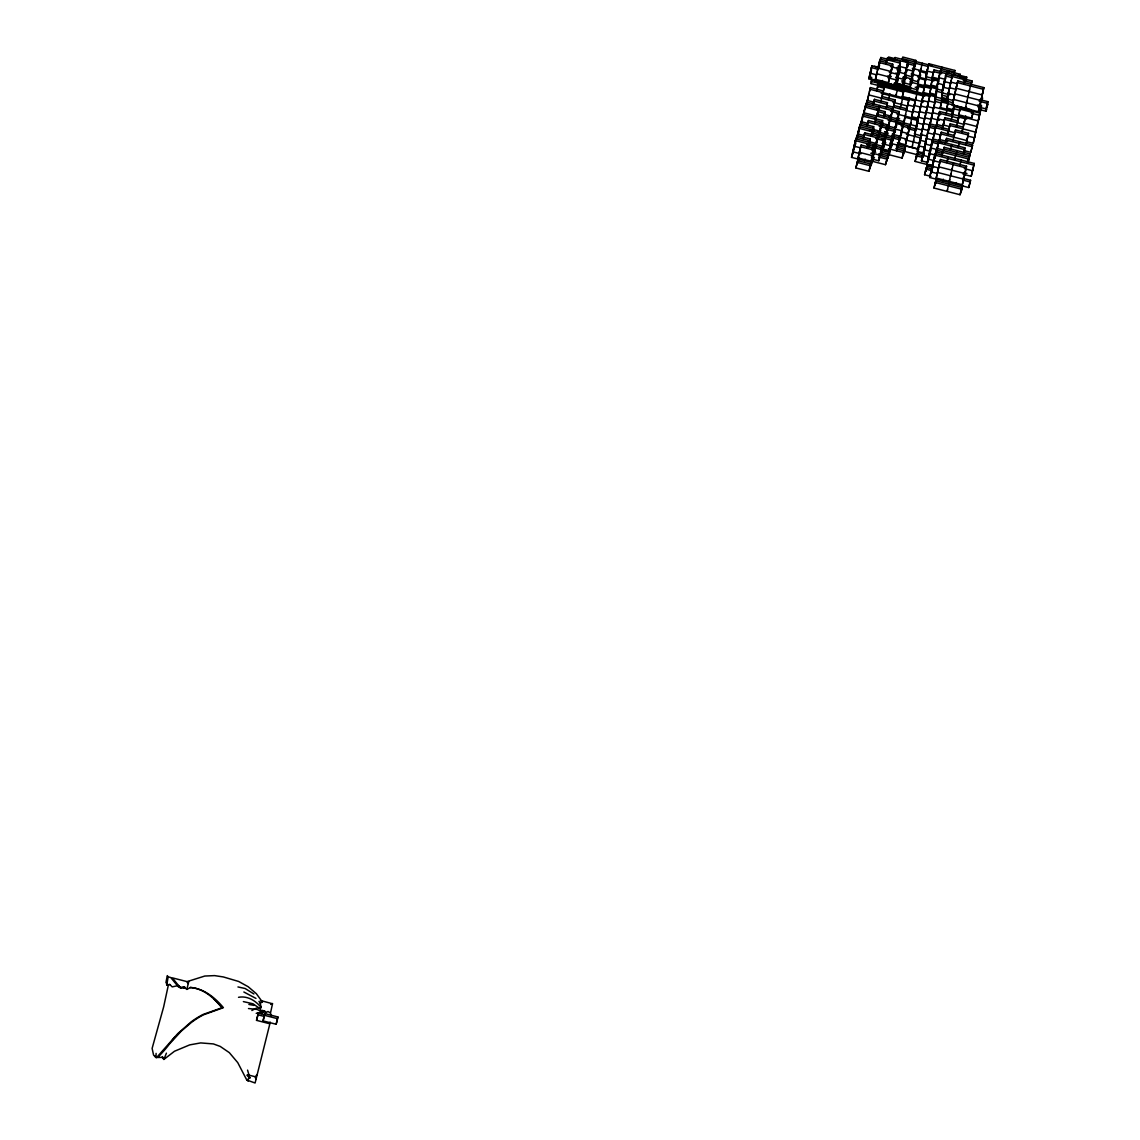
<?xml version="1.0" encoding="UTF-8"?>
<svg xmlns="http://www.w3.org/2000/svg" width="1140" height="1140" viewBox="0 0 1140 1140"><rect width="100%" height="100%" fill="white"/><g stroke="black" fill="none" stroke-linecap="round" stroke-linejoin="round"><path stroke-width="1.5" d="M156.095 1053.389L156.023 1057.493L162.236 1057.407L163.918 1059.416L174.491 1051.251L189.724 1044.881L200.683 1042.915L213.408 1043.927L220.219 1046.42L229.325 1052.648L237.747 1062.623L246.782 1080.022L255.089 1083L270.052 1023.022M271.12 1015.897L270.508 1012.961L272.574 1003.542L270.679 1004.44M166.782 984.96L166.112 981.64L167.295 975.626L168.15 976.866L166.782 984.96L169.775 984.447L172.197 986.884L177.569 985.701L179.949 987.553L185.022 987.411M168.264 985.487L163.647 1006.919L152.119 1048.401L153.572 1055.07L156.023 1057.493M188.812 981.497L186.817 989.406L184.181 987.155L180.376 987.753L172.268 977.835L187.06 981.626L204.801 976.04L214.605 975.612L223.369 976.952L238.673 981.469L248.149 986.713L256.343 993.681L262.442 1002.031L260.205 1003.157L261.217 1007.56L259.635 1008.359L252.952 1003.77L243.376 1001.604M270.151 1022.053L269.553 1023.706L256.529 1020.357L258.367 1013.09L264.865 1014.757M258.367 1013.09L256.529 1020.357M263.055 1020.884L264.893 1013.617L277.918 1016.966L276.678 1022.58L276.079 1024.233L263.055 1020.884L264.893 1013.617M272.275 1003.685L262.271 1000.977M276.079 1024.233L277.918 1016.966M871.316 162.364L870.077 167.979L871.915 160.697L871.316 162.364L851.537 157.391L855.841 138.895L868.865 142.243L867.626 147.858M895.484 83.833L894.886 85.5L868.837 78.788L871.915 65.906L878.427 67.574M855.841 138.895L851.537 157.391M871.915 65.906L868.837 78.788M870.062 138.923L868.224 146.191L870.062 138.923L857.038 135.575L852.734 154.071L853.333 152.418M871.274 69.854L870.034 75.468L870.632 73.815M853.946 149.611L854.573 146.803L853.974 148.457M854.872 145.393L855.499 142.585M857.038 135.575L855.2 142.842M870.946 72.404L871.558 69.597M859.475 126.64L856.397 139.522L859.475 126.64L872.499 129.989L871.259 135.603M857.594 136.202L860.672 123.32L873.682 126.668L871.829 135.09M858.192 134.549L859.118 130.331M859.432 128.934L860.672 123.32M860.643 124.46L863.094 114.385L876.119 117.734L874.594 123.605M860.928 124.203L863.094 114.385M861.527 122.55L862.453 118.332M862.766 116.936L865.531 105.45L878.555 108.799L876.717 116.066M861.826 122.293L862.439 119.486M863.051 116.679L865.531 105.45M863.963 113.615L864.576 110.808M866.728 102.13L864.89 109.397L866.728 102.13L892.763 108.827L889.699 121.724L892.763 108.827M882.816 92.582L883.415 90.929L870.39 87.581L866.087 106.077L869.15 93.195L868.552 94.848L894.601 101.56L895.199 99.892L882.175 96.544L881.576 98.197M923.528 101.916L902.367 96.473L903.578 91.998L871.031 83.619L871.644 80.812M869.464 91.784L870.39 87.581M855.869 167.936L857.693 160.669L870.718 164.017L869.478 169.632L868.894 171.299L855.869 167.936L857.693 160.669M858.064 157.918L861.142 145.037L874.166 148.385L871.687 159.614L871.088 161.267L858.064 157.918L861.142 145.037M875.377 79.316L879.681 60.819L892.706 64.168L888.402 82.664L875.377 79.316L875.976 77.663M876.275 76.252L877.202 72.048L876.603 73.701L889.627 77.064L890.226 75.397M877.515 70.637L879.681 60.819M888.958 83.306L888.359 84.973L875.335 81.61L875.948 78.802M878.114 68.984L880.878 57.499L890.639 60.007M878.712 67.317L879.638 63.113L879.04 64.766M879.952 61.703L880.878 57.499M858.876 158.489L858.249 161.296L858.848 159.643M863.236 138.653L864.761 132.782L877.786 136.13L875.321 147.359M866.87 126.398L868.395 120.526L881.419 123.875L878.014 139.308M867.155 126.141L868.395 120.526M872.927 105.208L874.451 99.337L887.476 102.686L886.236 108.3M873.212 104.951L874.451 99.337M876.589 90.659L878.114 84.788L877.187 88.991M867.341 148.114L868.865 142.243M885.88 63.897L887.404 58.026L900.429 61.375L894.886 85.5M886.165 63.64L887.404 58.026M868.495 147.089L869.122 144.281M870.974 135.859L872.499 129.989M868.78 146.832L870.019 141.218L869.421 142.871M869.692 143.768L870.305 140.961M873.682 126.668L871.858 133.936L872.456 132.283M872.129 134.834L873.653 128.963M872.414 134.577L873.938 128.706M875.192 121.937L878.555 108.799M877.301 115.553L877.914 112.746M878.227 111.35L879.752 105.478L878.826 109.682M880.65 102.415L884.654 85.315M882.175 96.544L884.027 88.122L877.515 86.441M868.894 171.299L870.718 164.017M871.088 161.267L874.166 148.385M888.402 82.664L892.706 64.168M875.363 145.065L872.285 157.947L875.363 145.065L868.851 143.383M889.898 77.948L890.511 75.14M891.138 72.333L891.751 69.526M892.677 65.322L892.064 68.129L892.663 66.462M872.513 159.044L871.274 164.659L872.798 158.788M874.722 149.012L873.482 154.627L874.081 152.974M875.035 147.616L877.786 136.13M874.394 151.563L875.007 148.756M894.473 60.335L895.085 57.527L908.11 60.876L902.567 85.001L894.43 82.907M880.379 151.99L888.53 154.085L885.495 164.687L872.471 161.339L873.71 155.724M876.218 144.296L876.845 141.488M869.222 130.302L878.983 132.81L877.144 140.077L877.743 138.424M875.591 148.243L876.204 145.436M876.518 144.039L878.983 132.81M877.729 139.565L881.419 123.875M878.926 136.244L880.165 130.63M882.616 120.555L880.778 127.823L882.616 120.555L874.466 118.46M879.211 135.988L880.137 131.784L879.539 133.437M880.123 132.924L880.736 130.131M881.049 128.72L881.662 125.913M883.514 117.491L885.039 111.62L876.902 109.526M883.799 117.235L885.039 111.62M882.246 125.4L882.859 122.593M885.951 108.557L887.476 102.686M884.384 116.722L884.996 113.915L884.398 115.582M888.373 99.622L889.898 93.751M872.271 159.101L878.783 160.768L881.847 147.887L873.71 145.792M881.847 147.887L878.783 160.768M884.284 138.952L879.98 157.448L884.284 138.952L877.772 137.27M899.745 67.63L896.04 84.474L896.639 82.807M896.952 81.41L897.878 77.192L897.28 78.86M898.178 75.796L898.805 72.989M900.044 67.374L898.519 73.245M885.481 135.632L881.163 154.142L885.481 135.632L878.969 133.95M897.85 78.346L897.237 81.154L897.835 79.487M881.391 125.029L887.903 126.697L882.36 150.822L882.959 149.155M897.807 80.641L897.194 83.448L910.219 86.797L912.057 79.515L911.459 81.182M883.272 147.758L885.125 139.337M887.903 126.697L884.84 139.593M887.576 129.248L890.34 117.762L877.315 114.413M886.635 134.606L887.248 131.798M887.861 128.991L890.34 117.762M888.773 125.927L889.385 123.12M888.131 129.889L888.758 127.082M891.509 115.596L890.568 120.954M894.601 101.56L892.135 112.789L892.734 111.122M893.361 107.174L895.199 99.892M902.567 85.001L908.11 60.876M885.495 164.687L887.333 157.405L879.197 155.311M880.764 149.255L888.901 151.349L891.965 138.453L882.203 135.945M905.915 73.003L906.813 69.939M907.141 67.388L908.053 64.325M888.53 154.085L886.692 161.367M891.965 138.453L888.901 151.349M889.713 150.765L887.889 158.047L889.713 150.765L881.576 148.67M894.401 129.518L890.098 148.029L894.401 129.518L886.265 127.424M905.231 79.244L905.844 76.437M895.798 148.699L903.935 150.793L902.111 158.075L889.086 154.727L890.91 147.445M892.52 139.094L891.281 144.709L892.805 138.838M892.834 137.684L896.824 120.584L890.312 118.916M893.119 137.427L896.824 120.584M894.957 130.16L892.477 141.388L893.076 139.721M895.57 127.352L896.197 124.545M896.496 123.134L899.26 111.649L892.748 109.982M902.367 96.473L904.205 89.191M891.494 146.932L892.107 144.125L891.509 145.792M893.703 136.914L894.316 134.107L893.717 135.774M894.629 132.71L895.242 129.903M895.855 127.096L896.482 124.288M896.781 122.878L899.26 111.649M894.302 135.261L893.674 138.068L894.273 136.401M898.306 117.007L897.38 121.225L898.605 116.75M900.173 108.585L902.923 97.1M905.018 74.912L911.53 76.594L914.608 63.698L903.208 60.776M914.608 63.698L911.53 76.594M902.125 82.408L910.261 84.502L915.805 60.377L902.78 57.029L902.182 58.696L915.206 62.044M915.805 60.377L910.261 84.502M910.219 86.797L912.071 78.375M913.61 71.35L912.684 75.568L913.283 73.901M915.135 65.479L915.762 62.671L913.924 69.953L914.522 68.286M899.645 137.954L896.582 150.851L899.645 137.954L891.509 135.859M911.729 82.066L912.656 77.862M912.955 76.451L913.582 73.644M912.627 79.002L911.416 83.477M895.185 121.31L903.322 123.405L897.779 147.53L909.464 97.627M911.986 82.963L912.613 80.156M901.427 134.121L902.039 131.314L901.441 132.981M902.666 128.507L903.279 125.699L902.681 127.367M903.593 124.303L905.445 115.881M906.385 110.523L907.91 104.652M909.15 99.038L907.625 104.909L914.138 106.576M909.848 79.615L917.985 81.71L922.289 63.199M920.75 70.224L917.985 81.71M893.917 83.747L916.702 89.618L920.108 74.171M918.227 83.747L916.702 89.618M902.111 158.075L903.935 150.793M918.498 84.631L916.674 91.913L917.273 90.245M920.051 77.62L920.664 74.812M905.131 147.473L903.293 154.755L905.131 147.473L896.995 145.379M897.365 142.642L905.502 144.737L909.806 126.227L898.42 123.305M918.199 118.332L911.687 116.665L918.455 86.925M909.806 126.227L905.502 144.737M918.113 153.13L917.515 154.784L904.49 151.435L905.73 145.82L918.755 149.169M909.478 128.777L912.256 116.152M937.85 84.175L938.776 79.971L925.751 76.622L928.815 63.726L954.864 70.438L954.251 73.245M928.815 63.726L925.751 76.622M953.325 109.754L946.813 108.072L948.053 102.458L935.028 99.109L937.493 87.88L924.483 84.531L927.547 71.635M925.994 78.66L924.483 84.531M939.417 120.341L931.28 118.247L931.879 116.579L928.801 129.476L936.225 95.788L923.201 92.44L925.039 85.158M924.725 86.569L923.201 92.44M921.02 135.703L914.508 134.036L923.756 93.067M923.443 94.477L914.508 134.036M916.603 127.651L917.23 124.844M938.79 78.817L932.278 77.15L933.518 71.535L934.116 69.868L940.628 71.549M934.116 69.868L932.278 77.15M931.01 85.058L932.848 77.776L931.01 85.058L937.522 86.725L935.071 96.814L948.095 100.163M936.239 94.634L929.727 92.967L931.565 85.685M928.145 164.773L915.121 161.424L916.959 154.157L923.471 155.824M923.229 155.881L923.842 153.073L917.33 151.406L930.283 93.594M916.959 154.157L915.121 161.424M920.707 137.114L921.633 132.895L921.035 134.563L927.547 136.23M921.947 131.499L929.67 96.401L871.074 81.325L871.673 79.672M917.558 152.489L916.318 158.104L918.156 150.836L917.558 152.489L924.07 154.171M919.453 143.868L918.527 148.086L921.59 135.19L920.992 136.857M920.693 138.254L919.766 142.472L920.365 140.804M917.515 154.784L918.127 151.976M942.88 89.433L943.478 87.766L942.851 90.573L936.339 88.906L940.058 72.062L940.643 70.395L948.794 72.49M940.643 70.395L936.339 88.906M935.071 96.814L937.536 85.586M940.315 72.946L941.84 67.075M938.135 83.918L938.761 81.111L932.249 79.444M927.946 162.536L921.433 160.868L928.844 127.181L929.442 125.514L935.954 127.196M929.442 125.514L921.433 160.868M936.553 93.238L935.028 99.109M922.631 157.548L923.856 151.934M924.169 150.523L925.096 146.319M925.723 143.512L926.335 140.704M926.649 139.294L927.262 136.487M927.875 133.679L928.502 130.872M924.455 150.266L925.082 147.459L918.569 145.792L919.168 144.125M925.694 144.652L926.321 141.845L919.809 140.177L920.408 138.51L917.33 151.406M932.178 115.183L935.27 101.147M949.819 94.848L941.683 92.753L945.986 74.243L952.498 75.924M948.152 96.729L941.64 95.048L947.183 70.937L960.208 74.285L959.581 77.093M943.777 86.369L944.405 83.562M945.017 80.755L945.63 77.948M946.257 75.14L947.183 70.937M931.067 176.415L924.569 174.734L926.393 167.466L931.28 168.72M933.275 166.383L926.763 164.716L932.306 140.59L942.082 143.113M948.11 99.023L941.597 97.342L942.21 94.535M926.393 167.466L924.569 174.734M929.527 153.23L926.763 164.716M930.767 147.616L929.243 153.487L935.755 155.154M932.306 140.59L930.482 147.872L936.98 149.54M926.663 168.35L927.59 164.146L925.751 171.413L926.35 169.76M931.665 144.552L935.983 126.041L948.993 129.404L948.067 133.608M948.067 101.317L941.555 99.636L942.181 96.829M930.112 152.717L930.725 149.91M931.337 147.103L931.964 144.296M932.577 141.488L935.983 126.041M935.641 128.592L939.645 111.492L952.669 114.855L953.596 110.637M953.895 109.24L953.297 110.893L940.286 107.545L942.139 99.123M936.239 126.939L939.645 111.492M962.431 178.182L970.568 180.277L968.744 187.544L929.67 177.498L935.213 153.373L974.287 163.433L971.209 176.315L963.072 174.221M953.482 100.576L946.969 98.895L952.513 74.784L965.537 78.133L964.298 83.747M935.213 153.373L929.67 177.498M950.347 84.602L951.287 80.398L950.689 82.052L957.201 83.733M951.587 78.988L952.513 74.784M931.181 172.767L933.033 164.345M934.273 158.731L933.347 162.949L936.41 150.053L942.923 151.734M936.41 150.053L934.572 157.334L935.171 155.667M953.439 102.871L946.941 101.189L947.867 96.986M931.466 172.511L932.705 166.896L932.107 168.563M934.843 158.218L935.456 155.411M963.642 153.444L964.882 147.829L938.847 141.118L935.128 157.961M947.825 99.28L946.898 103.484L947.497 101.831M936.681 150.95L938.847 141.118M938.505 143.668L941.269 132.197L954.294 135.546L955.534 129.931L968.558 133.28L966.079 144.509M939.104 142.016L941.269 132.197M942.181 129.133L944.932 117.648L957.956 120.997L959.196 115.382L956.431 126.868M942.466 128.877L944.932 117.648M948.024 103.612L946.813 108.072M945.844 114.584L947.369 108.713M934.002 188.043L935.826 180.775L961.875 187.473L960.635 193.088L960.037 194.74L934.002 188.043L935.826 180.775M936.211 178.025L940.514 159.529L966.549 166.226L962.844 183.07L962.245 184.723L936.211 178.025L940.514 159.529M952.27 105.037L957.814 80.926L983.863 87.623L978.918 110.081L978.319 111.734L952.27 105.037L957.814 80.926M935.199 184.723L936.424 179.108M941.412 156.465L942.937 150.594L968.986 157.291L967.746 162.906M935.798 183.07L936.41 180.263M941.711 156.209L942.937 150.594M942.609 153.145L944.134 147.274L970.183 153.971L968.344 161.239L970.183 153.971M942.894 152.888L944.134 147.274M945.046 144.21L946.571 138.339L972.605 145.037L970.781 152.304L964.269 150.637M945.644 142.543L946.571 138.339M947.468 135.275L950.233 123.79L963.257 127.139L962.659 128.791M978.747 119.258L978.149 120.911L952.114 114.214L953.966 105.792M949.306 127.993L950.233 123.79M951.145 120.726L953.297 110.893M946.713 162.607L948.238 156.736L947.312 160.94M964.013 84.004L965.537 78.133M950.332 150.352L951.857 144.481M965.48 81.567L966.692 77.107L958.555 75.012M965.765 81.311L966.692 77.107M952.769 141.417L955.534 129.931M971.665 118.09L973.489 110.822L971.665 118.09L958.64 114.741L960.479 107.474L959.552 111.677M948.836 185.264L949.449 182.457M954.437 159.814L955.961 153.943M970.81 85.415L972.035 80.954L965.523 79.273M971.109 85.158L972.035 80.954M955.947 155.083L957.158 150.623M958.07 147.559L959.595 141.688M961.732 133.01L965.723 115.91M962.331 131.342L965.423 117.306M959.738 165.956L961.262 160.085M963.357 153.701L964.882 147.829M965.794 144.766L968.558 133.28M973.161 113.373L973.788 110.566M960.037 194.74L961.875 187.473M962.245 184.723L966.549 166.226M978.319 111.734L983.863 87.623M962.473 185.806L961.234 191.42L962.759 185.549M967.461 163.162L968.986 157.291M980.443 104.21L979.517 108.414L980.728 103.954M981.925 100.634L982.538 97.826L981.939 99.479M970.781 152.304L972.605 145.037M953.981 104.652L953.382 106.305L979.431 113.002L980.357 108.799M980.642 108.542L979.431 113.002M966.692 141.702L973.204 143.369L980.628 109.682M980.913 109.426L973.204 143.369M968.744 187.544L970.568 180.277M971.209 176.315L974.287 163.433M977.906 106.847L986.043 108.941L987.881 101.674L979.73 99.579M987.881 101.674L986.043 108.941M979.488 109.568L986 111.236L987.839 103.968L987.24 105.621M162.236 1057.407L162.422 1056.638L163.875 1059.373M870.675 71.521L870.077 73.174L876.589 74.855M869.991 77.762L870.59 76.109M871.715 77.377L871.117 79.031L875.99 80.299M871.031 83.619L871.63 81.966M878.441 66.433L877.843 68.087L890.867 71.45L891.466 69.782M878.997 67.061L879.596 65.407M867.925 98.81L867.326 100.463L873.839 102.144M864.291 111.064L863.693 112.718L889.741 119.429M875.335 81.61L875.933 79.957M861.869 119.999L861.27 121.652L867.782 123.334M858.235 132.254L857.636 133.907L864.149 135.589M854.615 144.509L854.017 146.162L860.529 147.844M853.376 150.124L852.777 151.777L860.914 153.871M855.171 145.136L855.769 143.483M878.156 82.493L877.558 84.146L924.768 96.302M887.96 58.653L888.559 57L895.071 58.681M881.861 82.137L882.46 80.484M864.761 132.782L864.163 134.435L877.187 137.783M859.902 150.651L859.303 152.304L872.328 155.653L872.927 154M884.098 84.674L884.697 83.02M895.085 57.527L894.487 59.194L907.511 62.543M877.871 115.04L878.47 113.387M890.625 85.215L891.223 83.548M890.582 87.509L891.181 85.842M864.562 160.74L865.16 159.087M900.429 61.375L899.831 63.042L886.806 59.679M899.189 66.989L898.591 68.657L890.454 66.562M897.95 72.604L897.351 74.271L889.214 72.176M898.548 70.951L899.147 69.284M896.724 78.218L896.126 79.886L887.989 77.791M897.323 76.565L897.921 74.898M899.702 69.925L900.301 68.257L897.052 67.417M898.477 75.539L899.075 73.872L895.812 73.031M880.18 129.49L879.581 131.143L873.069 129.476M881.975 124.516L882.574 122.849M876.546 141.745L875.962 143.398L867.811 141.317M878.341 136.757L878.94 135.104M897.152 85.742L897.75 84.075M873.525 152.333L874.123 150.679M897.109 88.037L897.707 86.369M897.665 88.663L895.841 95.945L896.439 94.278M872.471 161.339L873.069 159.671M906.884 66.49L906.286 68.158L898.135 66.063M905.644 72.105L905.046 73.772L898.534 72.091M907.44 67.132L908.039 65.465M904.405 77.719L903.806 79.387L895.669 77.292M906.2 72.746L906.799 71.079M891.537 114.442L890.939 116.109L884.426 114.427M904.362 80.014L903.764 81.681L905.602 74.399L903.721 83.975L905.559 76.694L904.96 78.361M889.1 123.377L888.502 125.044L880.365 122.949M886.664 132.311L886.079 133.978L877.928 131.884M903.692 86.27L904.291 84.602M883.044 144.566L882.446 146.234L874.309 144.139M883.643 142.913L884.241 141.246M903.649 88.564L904.248 86.897M880.607 153.501L880.009 155.154L871.872 153.073M881.206 151.848L881.804 150.181M882.403 148.528L883.001 146.861M883.6 145.208L884.198 143.54M884.156 145.835L883.557 147.502L885.395 140.22L882.132 139.379M913.368 69.312L912.769 70.979L906.257 69.298M913.966 67.659L914.565 65.992M901.099 104.381L901.697 102.714M912.727 73.273L913.325 71.606M912.085 77.221L911.501 78.888L903.35 76.793M898.021 117.263L897.422 118.93L889.285 116.836M895.598 126.198L895 127.865L886.849 125.771M893.161 135.133L892.563 136.8L884.426 134.705M893.76 133.48L894.359 131.812M896.154 126.839L896.752 125.172M910.774 87.424L910.176 89.091L889.015 83.648M890.725 144.067L890.126 145.735L881.99 143.64M891.323 142.415L891.922 140.747M894.914 132.454L895.513 130.787M910.133 91.385L910.732 89.718M889.086 154.727L889.685 153.059M920.45 70.481L921.049 68.813M919.823 74.428L919.225 76.095L911.088 74M905.146 116.138L905.744 114.47M919.781 76.722L919.182 78.389L925.694 80.056M904.519 120.085L903.92 121.752L897.408 120.071M917.942 84.004L918.541 82.337M902.082 129.02L901.484 130.687L894.971 129.005M900.842 134.634L900.244 136.301L892.107 134.207M898.42 143.569L897.821 145.236L889.685 143.141M899.018 141.916L899.617 140.249M900.215 138.596L900.799 136.928M916.631 94.207L917.23 92.54M899.574 142.543L898.976 144.21L918.512 149.226M915.392 99.821L915.99 98.154L911.687 116.665M914.75 103.768L914.152 105.436L920.664 107.103M927.59 69.34L926.991 71.008L933.503 72.675M913.51 109.383L912.926 111.05L919.424 112.718M925.709 78.916L926.307 77.249M911.644 118.959L912.242 117.292M910.404 124.574L911.002 122.906M908.58 131.841L907.981 133.508L901.469 131.827M909.178 130.188L909.763 128.521M907.34 137.456L906.742 139.123L898.605 137.028M907.939 135.803L908.537 134.135M922.517 98.681L921.918 100.349L928.43 102.016M904.49 151.435L905.089 149.767M921.291 104.296L920.693 105.963L927.205 107.63M920.051 109.91L919.453 111.578L925.965 113.245M918.812 115.525L918.213 117.192L924.725 118.859M917.572 121.139L916.973 122.807L923.486 124.474M916.346 126.754L915.748 128.421L922.26 130.088M929.727 92.967L930.952 88.493L917.928 85.144M914.465 136.33L915.064 134.662M913.226 141.944L913.824 140.277M929.057 99.209L928.459 100.876L934.971 102.543M912.598 145.892L912 147.559L918.17 119.486L897.009 114.043M927.818 104.823L927.219 106.49L933.731 108.158M926.578 110.438L925.979 112.105L932.491 113.772M939.417 76.01L938.819 77.677L945.331 79.344M925.338 116.052L924.754 117.719L931.252 119.387M938.177 81.624L937.579 83.291L944.091 84.959M924.113 121.666L923.514 123.334L930.026 125.001M922.873 127.281L922.274 128.948L928.787 130.615M936.895 89.533L936.296 91.2L942.808 92.867M935.584 99.736L934.985 101.403L941.498 103.07M934.344 105.35L933.745 107.017L953.282 112.048M945.986 74.243L945.388 75.91L951.9 77.591M933.119 110.965L932.52 112.632L940.657 114.727M944.747 79.857L944.148 81.524L950.66 83.206M943.507 85.471L942.923 87.139L949.421 88.82M944.105 83.819L944.704 82.151M930.639 122.194L930.04 123.861L936.553 125.528M941.683 92.753L942.281 91.086M928.202 131.129L927.618 132.796L934.116 134.463M941.64 95.048L942.239 93.38M926.977 136.743L926.378 138.41L932.89 140.077M941.597 97.342L942.196 95.675M925.737 142.358L925.139 144.025L931.651 145.692M941.555 99.636L942.153 97.969M924.497 147.972L923.899 149.639L930.411 151.307M923.272 153.587L922.673 155.254L929.185 156.921L929.798 154.114L929.2 155.781M940.286 107.545L942.11 100.277L941.512 101.93L971.308 109.768M954.864 70.438L954.265 72.091L928.231 65.393M938.405 117.107L937.807 118.774L944.319 120.455M937.165 122.721L936.567 124.388L943.079 126.07M948.808 91.627L948.209 93.28L954.722 94.962M934.743 131.656L934.144 133.323L940.657 135.005M946.969 98.895L950.048 86.013L949.449 87.666L955.961 89.348M933.503 137.27L932.905 138.938L939.417 140.619M946.941 101.189L947.525 99.536M931.038 148.499L927.96 161.395L928.558 159.728M928.601 157.434L928.003 159.101L934.515 160.768M960.208 74.285L959.609 75.938L946.585 72.59M926.948 168.093L927.547 166.44M956.574 86.54L955.976 88.193L982.024 94.891L982.623 93.238M943.706 123.263L943.108 124.915L949.62 126.597M955.334 92.155L954.736 93.808L980.785 100.505L981.383 98.852M954.109 97.769L953.51 99.422L979.545 106.12L980.144 104.467M940.03 137.812L939.431 139.465L947.582 141.56M937.607 146.732L937.009 148.4L943.521 150.081M933.973 158.987L933.375 160.654L939.887 162.322M932.748 164.602L932.149 166.269L938.662 167.936M931.508 170.216L930.91 171.883L937.422 173.551M952.114 114.214L953.938 106.946L953.339 108.599L959.852 110.281M952.071 116.508L952.669 114.855M964.896 82.08L965.495 80.427M948.394 131.057L948.993 129.404M939.274 165.129L938.676 166.796L964.725 173.494L965.323 171.841M938.035 170.743L937.436 172.411L963.485 179.108L964.084 177.455M958.64 114.741L959.239 113.088M970.838 84.275L965.295 108.386L965.894 106.733M957.358 122.65L957.956 120.997M969 91.542L969.598 89.889M967.76 97.157L968.359 95.504M953.696 137.199L954.294 135.546M966.535 102.771L967.133 101.118M966.406 109.654L967.005 108.001M942.694 180.847L943.293 179.194M964.497 121.524L963.899 123.177L976.923 126.526L977.522 124.873M953.524 162.877L949.221 181.374L949.819 179.721M951.701 170.145L952.299 168.492M950.461 175.76L951.059 174.107M948.851 184.124L947.027 191.392L947.625 189.739M967.319 138.895L966.72 140.548L940.671 133.85M964.24 151.777L964.839 150.124M979.474 110.708L980.072 109.055M980.671 107.388L981.269 105.735M979.987 113.644L979.388 115.297L971.252 113.202M955.719 184.195L956.318 182.542M976.282 130.487L975.683 132.14L949.634 125.443M975.042 136.102L974.444 137.755L967.931 136.088M986 111.236L986.599 109.583M973.047 169.048L972.448 170.701L964.312 168.606M163.918 1059.416L166.412 1053.16M183.768 987.981L184.181 987.155M166.355 982.58L167.11 981.811M172.112 1040.421L174.847 1036.887M255.859 1079.509L255.303 1076.759L257.156 1074.493M158.09 1057.236L162.877 1051.921A58.553 19.779 -34.5 0 0 169.29 1044.197L181.174 1031.216L191.349 1022.48A29.497 9.975 -34.5 0 1 203.405 1014.842L223.412 1007.674C215.033 997.543 203.704 988.394 190.095 987.454C203.347 988.352 214.007 997.828 221.858 1007.803L203.134 1014.443A29.554 10.075 -34.1 0 0 191.05 1021.953L177.769 1033.61L156.679 1057.464M261.473 1013.546L264.851 1010.981M186.817 989.406L189.981 987.81M246.782 1080.022L249.689 1077.998L248.093 1074.92L246.867 1075.177L249.689 1077.998M251.869 1010.51L256.415 1008.116M259.635 1008.359L262.228 1011.964L263.825 1011.152L265.919 1012.548L267.986 1011.494L270.237 1012.805M256.229 1013.346L264.11 1011.166M185.25 987.482L180.376 987.753L178.367 985.516L180.932 987.995M238.517 997.301C247.679 995.576 255.787 1000.792 261.217 1007.56M257.555 1007.888L259.493 1008.073M248.891 1004.44L254.106 1005.394M248.492 1008.544L257.141 1009.413L262.228 1011.964M237.961 986.955L245.114 988.494L253.892 993.966M263.825 1011.152L262.499 1010.325M914.152 61.104L932.064 65.721M915.178 63.185L928.202 66.533M889.585 59.081L892.848 59.921M907.497 63.683L914.009 65.365M940.058 72.062L946.556 73.744M961.205 77.506L966.093 78.76M933.518 71.535L941.654 73.63M951.914 76.437L964.939 79.786M880.279 59.152L886.792 60.833M963.286 80.513L971.437 82.607M912.314 68.386L926.962 72.148M918.812 71.207L926.948 73.302M879.082 62.472L892.107 65.835M957.215 82.579L983.264 89.276M897.009 69.711L900.272 70.552M897.508 70.01L900.757 70.851M917.572 76.822L933.845 81.011M874.181 66.148L879.068 67.403M871.316 67.559L877.828 69.241M902.837 77.634L906.101 78.475M888.089 75.824L891.337 76.665M909.806 81.909L937.479 89.02M901.64 80.954L904.904 81.795M979.132 101.232L987.283 103.327M917.899 86.298L924.412 87.965M915.192 87.239L918.441 88.079M978.006 104.894L981.754 106.034M877.601 81.852L936.197 96.928M959.88 109.127L972.905 112.475M869.792 89.233L915.377 100.961M881.163 93.323L908.837 100.434M958.598 117.035L966.734 119.13M939.047 113.159L958.583 118.189M892.948 102.287L907.611 106.049M893.96 105.507L906.984 108.856M873.853 100.99L886.877 104.353M944.348 119.301L963.87 124.331M886.849 105.493L912.898 112.19M866.129 103.783L892.164 110.495M890.525 111.221L898.662 113.316M905.131 117.278L918.156 120.626M864.932 107.103L877.957 110.452M877.928 111.606L884.44 113.288M954.935 131.585L967.96 134.933M935.384 127.709L954.907 132.739M896.382 117.99L899.631 118.831M928.844 127.181L935.356 128.849M903.892 122.892L916.916 126.241M888.089 120.156L896.225 122.251M896.211 123.391L902.723 125.072M908.167 126.953L916.303 129.048M901.07 125.799L909.207 127.894M862.495 116.038L875.52 119.387M907.568 128.621L915.705 130.715M875.506 120.541L882.018 122.222M945.972 139.992L972.007 146.69M867.797 122.179L880.821 125.528M879.168 126.269L887.305 128.364M906.328 134.235L920.977 137.997M885.666 129.091L893.803 131.186M938.248 142.785L964.283 149.483M931.708 142.258L938.22 143.925M860.073 124.973L873.098 128.321M884.555 131.599L887.803 132.44M885.025 133.038L888.274 133.879M943.535 148.927L969.584 155.624M905.089 139.85L919.738 143.612M858.876 128.293L871.901 131.642M892.549 137.94L899.061 139.621M871.872 132.796L878.384 134.463M876.745 135.204L884.882 137.299M942.338 152.247L968.387 158.945M884.854 138.439L891.366 140.12M935.812 151.72L942.324 153.401M875.548 138.524L883.685 140.619M934.615 155.04L973.688 165.086M882.588 141.973L885.851 142.814M896.396 147.046L904.533 149.141M856.439 137.227L869.464 140.576M939.916 161.182L965.951 167.879M888.445 148.756L903.336 152.461M916.361 155.81L922.873 157.491M855.242 140.548L868.267 143.897M873.212 145.493L876.475 146.333M866.628 144.623L874.765 146.718M873.112 147.459L881.248 149.54M880.978 150.338L889.129 152.432M872.015 148.813L875.278 149.654M963.671 172.567L966.919 173.408M860.543 146.69L873.568 150.038M929.214 164.559L932.477 165.4M872 149.967L875.249 150.793M872.471 151.406L875.734 152.247M879.781 153.658L887.932 155.752M926.991 165.799L933.503 167.48M878.712 153.871L881.975 154.712M870.803 153.287L874.067 154.114M878.598 156.978L886.735 159.073M925.794 169.119L932.306 170.8M963.471 180.263L969.969 181.93M871.231 157.021L874.494 157.862M857.095 162.322L870.119 165.685M935.227 182.429L961.277 189.126M264.295 1015.27L277.319 1018.619M257.768 1014.743L264.266 1016.424M168.15 976.866L170.758 977.536L178.367 986.841M255.303 1076.759L248.093 1074.92L249.831 1077.87L247.565 1070.118M243.86 992L255.959 998.412M156.223 1057.535L154.698 1056.181M260.39 1000.721L262.442 1002.031M214.206 999.324L220.918 1006.078M169.775 984.447L170.373 985.174M265.378 1011.807L265.919 1012.548M258.965 1001.39L260.205 1003.157M247.409 1079.865L248.036 1081.176M187.06 981.626L187.872 983.578M858.292 159.001L857.066 164.616L858.89 157.349L858.292 159.001M899.788 65.336L896.083 82.18L900.386 63.669L899.788 65.336"/></g></svg>
